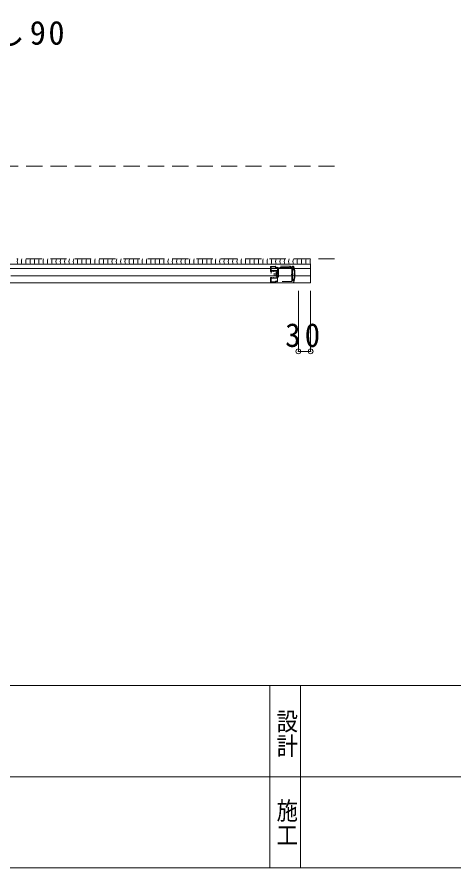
# Model space of a CAD drawing. Units: millimetres at full size, sheet at 1:2; details may follow other scales. Extents: x -1696 to 788, y -1623 to -924.
# Drawn here: x -1336.1 to -1228.5, y -1623.4 to -1413.7 of the extents above; entities that cross this region are included whole.
import ezdxf
from ezdxf.enums import TextEntityAlignment as Align

# ---------------------------------------------------------------- set-up
doc = ezdxf.new("R2010")
doc.units = ezdxf.units.MM
doc.header["$LTSCALE"] = 2
doc.header["$PDMODE"] = 32
doc.header["$PDSIZE"] = 1.2
doc.linetypes.add('DASHED1', pattern=[1.8, 1.2, -0.6])
doc.linetypes.add('DASHED2', pattern=[3, 2, -1])
doc.layers.add('1-9_hojyosen', color=7, linetype='Continuous', lineweight=9)
doc.layers.add('F-0', color=5, linetype='Continuous', lineweight=9)
doc.styles.add('@ＭＳ ゴシック', font='')
doc.styles.add('ＭＳ ゴシック', font='')
doc.styles.get('@ＭＳ ゴシック').set_extended_font_data('@MS Gothic')
doc.styles.get('ＭＳ ゴシック').set_extended_font_data('MS Gothic')

msp = doc.modelspace()

# ---------------------------------------------------------------- linework, layer by layer
at = {"layer": '1-9_hojyosen', "linetype": 'DASHED2'}
for p, q in [((-1339.851, -1450.459), (-1257.884, -1450.459)), ((-1257.884, -1473.259), (-1336.151, -1473.259))]:
    msp.add_line(p, q, dxfattribs=at)
at = {"layer": '1-9_hojyosen', "lineweight": 18}
for p, q in [((-1417.501, -1474.559), (-1263.801, -1474.559)), ((-1263.801, -1475.609), (-1337.845, -1475.609)), ((-1269.073, -1474.559), (-1263.801, -1474.559)), ((-1263.801, -1475.609), (-1269.073, -1475.609)), ((-1263.801, -1479.159), (-1263.801, -1474.559)), ((-1263.801, -1477.409), (-1337.659, -1477.409)), ((-1263.801, -1477.409), (-1269.073, -1477.409)), ((-1263.801, -1479.159), (-1417.501, -1479.159)), ((-1263.801, -1479.159), (-1269.073, -1479.159))]:
    msp.add_line(p, q, dxfattribs=at)
at = {"layer": '1-9_hojyosen', "linetype": 'DASHED1'}
for p, q in [((-1273.636, -1475.159), (-1273.636, -1476.359)), ((-1273.636, -1476.359), (-1273.336, -1476.359)), ((-1273.536, -1475.259), (-1273.536, -1476.259)), ((-1273.536, -1475.259), (-1272.436, -1475.259)), ((-1273.536, -1476.259), (-1273.436, -1476.259)), ((-1273.436, -1476.159), (-1272.186, -1476.159)), ((-1273.436, -1476.159), (-1273.436, -1476.259)), ((-1273.336, -1476.259), (-1273.336, -1476.359)), ((-1273.336, -1476.259), (-1273.036, -1476.259)), ((-1273.036, -1476.259), (-1273.036, -1476.359)), ((-1273.036, -1476.359), (-1272.936, -1476.359)), ((-1272.936, -1476.259), (-1272.186, -1476.259)), ((-1272.936, -1476.259), (-1272.936, -1476.359)), ((-1272.436, -1475.259), (-1272.436, -1475.398)), ((-1272.399, -1475.446), (-1272.122, -1475.52)), ((-1268.781, -1475.059), (-1272.396, -1475.059)), ((-1272.396, -1475.139), (-1272.336, -1475.139)), ((-1272.336, -1475.359), (-1272.336, -1475.139)), ((-1272.336, -1475.359), (-1272.136, -1475.413)), ((-1272.336, -1475.359), (-1272.136, -1475.413)), ((-1272.136, -1475.413), (-1271.936, -1475.298)), ((-1272.061, -1475.37), (-1272.136, -1475.413)), ((-1272.011, -1475.456), (-1272.122, -1475.52)), ((-1272.086, -1476.359), (-1272.086, -1476.839)), ((-1271.986, -1476.359), (-1271.986, -1476.839)), ((-1271.936, -1475.298), (-1271.936, -1476.264)), ((-1271.936, -1476.355), (-1271.936, -1477.009)), ((-1271.686, -1475.359), (-1271.686, -1478.859)), ((-1269.026, -1475.459), (-1268.436, -1475.459)), ((-1268.781, -1475.159), (-1268.826, -1475.159)), ((-1268.176, -1475.259), (-1268.826, -1475.259)), ((-1268.436, -1477.034), (-1268.436, -1475.459)), ((-1268.236, -1475.509), (-1268.236, -1476.264)), ((-1268.236, -1475.509), (-1268.022, -1475.509)), ((-1268.236, -1475.594), (-1268.236, -1475.889)), ((-1268.236, -1476.355), (-1268.236, -1477.064)), ((-1268.052, -1475.059), (-1268.221, -1475.059)), ((-1268.176, -1475.159), (-1268.221, -1475.159)), ((-1268.086, -1475.544), (-1268.186, -1475.544)), ((-1267.88, -1475.939), (-1268.186, -1475.939)), ((-1268.086, -1475.644), (-1268.136, -1475.644)), ((-1268.136, -1475.644), (-1268.136, -1475.839)), ((-1267.804, -1475.839), (-1268.136, -1475.839)), ((-1267.825, -1475.809), (-1267.941, -1475.809)), ((-1273.636, -1479.059), (-1273.636, -1477.859)), ((-1273.636, -1477.859), (-1273.336, -1477.859)), ((-1273.536, -1478.959), (-1273.536, -1477.959)), ((-1273.536, -1477.959), (-1273.436, -1477.959)), ((-1273.436, -1478.059), (-1273.436, -1477.959)), ((-1273.436, -1478.059), (-1272.186, -1478.059)), ((-1273.336, -1477.959), (-1273.336, -1477.859)), ((-1273.336, -1477.959), (-1273.036, -1477.959)), ((-1273.036, -1477.959), (-1273.036, -1477.859)), ((-1273.036, -1477.859), (-1272.936, -1477.859)), ((-1272.936, -1477.959), (-1272.936, -1477.859)), ((-1272.936, -1477.959), (-1272.186, -1477.959)), ((-1272.336, -1476.734), (-1272.336, -1477.064)), ((-1272.336, -1477.155), (-1272.336, -1477.484)), ((-1272.186, -1476.734), (-1272.186, -1477.009)), ((-1272.186, -1477.009), (-1271.936, -1477.009)), ((-1272.186, -1477.209), (-1271.936, -1477.209)), ((-1272.186, -1477.484), (-1272.186, -1477.209)), ((-1272.086, -1477.859), (-1272.086, -1477.379)), ((-1271.986, -1477.859), (-1271.986, -1477.379)), ((-1271.936, -1477.864), (-1271.936, -1477.209)), ((-1271.936, -1478.921), (-1271.936, -1477.955)), ((-1268.436, -1478.859), (-1268.436, -1477.185)), ((-1268.236, -1477.155), (-1268.236, -1477.864)), ((-1268.236, -1478.709), (-1268.236, -1477.955)), ((-1268.236, -1478.624), (-1268.236, -1478.329)), ((-1267.88, -1478.279), (-1268.186, -1478.279)), ((-1267.804, -1478.379), (-1268.136, -1478.379)), ((-1268.136, -1478.574), (-1268.136, -1478.379)), ((-1267.825, -1478.409), (-1267.941, -1478.409)), ((-1267.772, -1476.695), (-1267.836, -1476.759)), ((-1267.836, -1476.759), (-1267.836, -1477.064)), ((-1267.836, -1477.155), (-1267.836, -1477.459)), ((-1267.772, -1477.524), (-1267.836, -1477.459)), ((-1273.536, -1478.959), (-1272.436, -1478.959)), ((-1272.436, -1478.959), (-1272.436, -1478.821)), ((-1272.399, -1478.773), (-1272.122, -1478.698)), ((-1272.396, -1479.079), (-1272.336, -1479.079)), ((-1268.052, -1479.159), (-1272.396, -1479.159)), ((-1272.336, -1478.859), (-1272.136, -1478.806)), ((-1272.336, -1478.859), (-1272.136, -1478.806)), ((-1272.336, -1478.859), (-1272.336, -1479.079)), ((-1272.136, -1478.806), (-1271.936, -1478.921)), ((-1272.061, -1478.849), (-1272.136, -1478.806)), ((-1272.011, -1478.763), (-1272.122, -1478.698)), ((-1268.436, -1478.859), (-1271.686, -1478.859)), ((-1268.236, -1478.709), (-1268.022, -1478.709)), ((-1268.086, -1478.674), (-1268.186, -1478.674)), ((-1268.086, -1478.574), (-1268.136, -1478.574))]:
    msp.add_line(p, q, dxfattribs=at)
at = {"layer": '1-9_hojyosen', "linetype": 'DASHED1', "lineweight": 18}
for p, q in [((-1273.471, -1476.359), (-1273.471, -1476.709)), ((-1268.176, -1475.209), (-1268.826, -1475.209)), ((-1272.801, -1476.809), (-1272.801, -1477.409))]:
    msp.add_line(p, q, dxfattribs=at)
at = {"layer": '1-9_hojyosen', "color": 3}
for p, q in [((-1266.809, -1496.068), (-1266.809, -1481.157)), ((-1263.801, -1496.068), (-1263.801, -1481.157)), ((-1266.809, -1496.068), (-1263.801, -1496.068))]:
    msp.add_line(p, q, dxfattribs=at)
at = {"layer": '1-9_hojyosen', "linetype": 'DASHED1'}
for points in [[(-1273.636, -1475.159), (-1272.336, -1475.159), (-1272.336, -1475.359)], [(-1269.076, -1475.409), (-1269.076, -1475.359), (-1271.686, -1475.359)], [(-1273.636, -1479.059), (-1272.336, -1479.059), (-1272.336, -1478.859)]]:
    msp.add_lwpolyline(points, dxfattribs=at)
at = {"layer": '1-9_hojyosen'}
for centre in [(-1334.131, -1473.909), (-1333.07, -1473.909), (-1332.009, -1473.909), (-1330.948, -1473.909), (-1329.887, -1473.909), (-1328.826, -1473.909), (-1327.765, -1473.909), (-1326.705, -1473.909), (-1325.644, -1473.909), (-1324.583, -1473.909), (-1323.522, -1473.909), (-1322.461, -1473.909), (-1321.4, -1473.909), (-1320.339, -1473.909), (-1319.279, -1473.909), (-1318.218, -1473.909), (-1317.157, -1473.909), (-1316.096, -1473.909), (-1315.035, -1473.909), (-1313.974, -1473.909), (-1312.913, -1473.909), (-1311.852, -1473.909), (-1310.792, -1473.909), (-1309.731, -1473.909), (-1308.67, -1473.909), (-1307.609, -1473.909), (-1306.548, -1473.909), (-1305.487, -1473.909), (-1304.426, -1473.909), (-1303.366, -1473.909), (-1302.305, -1473.909), (-1301.244, -1473.909), (-1300.183, -1473.909), (-1299.122, -1473.909), (-1298.061, -1473.909), (-1297, -1473.909), (-1295.939, -1473.909), (-1294.879, -1473.909), (-1293.818, -1473.909), (-1292.757, -1473.909), (-1291.696, -1473.909), (-1290.635, -1473.909), (-1289.574, -1473.909), (-1288.513, -1473.909), (-1287.452, -1473.909), (-1286.392, -1473.909), (-1285.331, -1473.909), (-1284.27, -1473.909), (-1283.209, -1473.909), (-1282.148, -1473.909), (-1281.087, -1473.909), (-1280.026, -1473.909), (-1278.966, -1473.909), (-1277.905, -1473.909), (-1276.844, -1473.909), (-1275.783, -1473.909), (-1274.722, -1473.909), (-1273.661, -1473.909), (-1272.6, -1473.909), (-1271.539, -1473.909), (-1270.479, -1473.909), (-1269.418, -1473.909), (-1268.357, -1473.909), (-1267.296, -1473.909), (-1266.235, -1473.909), (-1265.174, -1473.909), (-1264.113, -1473.909), (-1263.052, -1473.909), (-1261.992, -1473.909)]:
    msp.add_arc(centre, 1.923, 160.24292, 199.75708, dxfattribs=at)
at = {"layer": '1-9_hojyosen', "linetype": 'DASHED1'}
for centre, radius, start, end in [((-1272.396, -1475.099), 0.04, 90, 270), ((-1272.386, -1475.398), 0.05, 180, 255), ((-1272.186, -1476.359), 0.2, 0, 90), ((-1272.186, -1476.359), 0.1, 0, 90), ((-1272.036, -1475.413), 0.05, 300, 120), ((-1271.956, -1476.309), 0.05, 293.57818, 66.42182), ((-1269.026, -1475.409), 0.05, 180, 270), ((-1268.826, -1475.209), 0.05, 90, 270), ((-1268.781, -1475.109), 0.05, 270, 90), ((-1268.221, -1475.109), 0.05, 90, 270), ((-1268.216, -1476.309), 0.05, 113.5782, 246.42182), ((-1268.186, -1475.594), 0.05, 90, 180), ((-1268.186, -1475.889), 0.05, 180, 270), ((-1268.176, -1475.209), 0.05, 270, 90), ((-1268.086, -1475.594), 0.05, 270, 90), ((-1268.052, -1475.109), 0.05, 20.73108, 90), ((-1273.336, -1477.109), 5.55, 13.54649, 16.75551), ((-1273.336, -1477.109), 5.7, 13.56615, 20.73108), ((-1273.336, -1477.109), 5.58, 4.26084, 12.10345), ((-1267.825, -1475.779), 0.03, 270, 13.56615), ((-1267.804, -1475.869), 0.03, 12.63239, 90), ((-1273.336, -1477.109), 5.7, 347.36761, 12.63239), ((-1272.261, -1476.734), 0.075, 0, 180), ((-1272.356, -1477.109), 0.05, 293.57818, 66.42182), ((-1272.261, -1477.484), 0.075, 180, 0), ((-1272.136, -1476.939), 0.05, 90, 270), ((-1272.136, -1477.279), 0.05, 90, 270), ((-1272.186, -1477.859), 0.1, 270, 0), ((-1272.186, -1477.859), 0.2, 270, 0), ((-1272.136, -1476.839), 0.15, 270, 0), ((-1272.136, -1476.839), 0.05, 270, 0), ((-1272.136, -1477.379), 0.15, 0, 90), ((-1272.136, -1477.379), 0.05, 0, 90), ((-1271.956, -1477.909), 0.05, 293.57818, 66.42182), ((-1268.436, -1477.064), 0.03, 90, 246.42182), ((-1268.436, -1477.155), 0.03, 113.57818, 270), ((-1268.456, -1477.109), 0.02, 293.57818, 66.42182), ((-1268.216, -1477.109), 0.05, 113.57818, 246.42185), ((-1268.216, -1477.909), 0.05, 113.57818, 246.4218), ((-1268.186, -1478.329), 0.05, 90, 180), ((-1273.336, -1477.109), 5.55, 343.24449, 346.45351), ((-1273.336, -1477.109), 5.7, 339.26892, 346.43385), ((-1273.336, -1477.109), 5.58, 347.89655, 355.73916), ((-1267.856, -1477.109), 0.05, 293.57818, 66.42182), ((-1267.825, -1478.439), 0.03, 346.43385, 90), ((-1267.804, -1478.349), 0.03, 270, 347.36761), ((-1272.386, -1478.821), 0.05, 105, 180), ((-1272.396, -1479.119), 0.04, 90, 270), ((-1272.036, -1478.806), 0.05, 240, 60), ((-1268.186, -1478.624), 0.05, 180, 270), ((-1268.086, -1478.624), 0.05, 270, 90), ((-1268.052, -1479.109), 0.05, 270, 339.26892)]:
    msp.add_arc(centre, radius, start, end, dxfattribs=at)
at = {"layer": '1-9_hojyosen', "linetype": 'DASHED1', "lineweight": 18}
msp.add_arc((-1273.571, -1476.709), 0.1, 270, 0, dxfattribs=at)
at = {"layer": '1-9_hojyosen', "color": 134}
for p in [(-1266.809, -1496.068), (-1263.801, -1496.068)]:
    msp.add_point(p, dxfattribs=at)
at = {"layer": 'F-0'}
for p, q in [((-1405.164, -1578.379), (-1273.814, -1578.379)), ((-1273.814, -1578.379), (-1139.464, -1578.379)), ((-1273.814, -1600.879), (-1405.164, -1600.879)), ((-1139.464, -1600.879), (-1273.814, -1600.879)), ((-912.264, -1623.379), (-1696.264, -1623.379))]:
    msp.add_line(p, q, dxfattribs=at)
for points in [[(-1273.814, -1578.379), (-1273.814, -1600.879), (-1273.814, -1623.379)], [(-1266.314, -1578.379), (-1266.314, -1600.879), (-1266.314, -1623.379)]]:
    msp.add_lwpolyline(points, dxfattribs=at)

# ---------------------------------------------------------------- texts
at = {"layer": '1-9_hojyosen', "char_height": 5.865, "attachment_point": 7, "style": 'ＭＳ ゴシック'}
for s, insert in [('\\T1.15;引き残し90', (-1369.767, -1421.131)), ('\\T1.27;\\W0.95;30', (-1270.058, -1495.074))]:
    msp.add_mtext(s, dxfattribs=dict(at, insert=insert))
at = {"layer": 'F-0', "color": 7, "style": '@ＭＳ ゴシック', "width": 1.15}
for s, p in [('設計', (-1272.675, -1584.181)), ('施工', (-1272.695, -1606.162))]:
    msp.add_text(s, height=3.849, rotation=270, dxfattribs=at).set_placement(p, align=Align.BOTTOM_LEFT)

doc.saveas('drawing.dxf')
